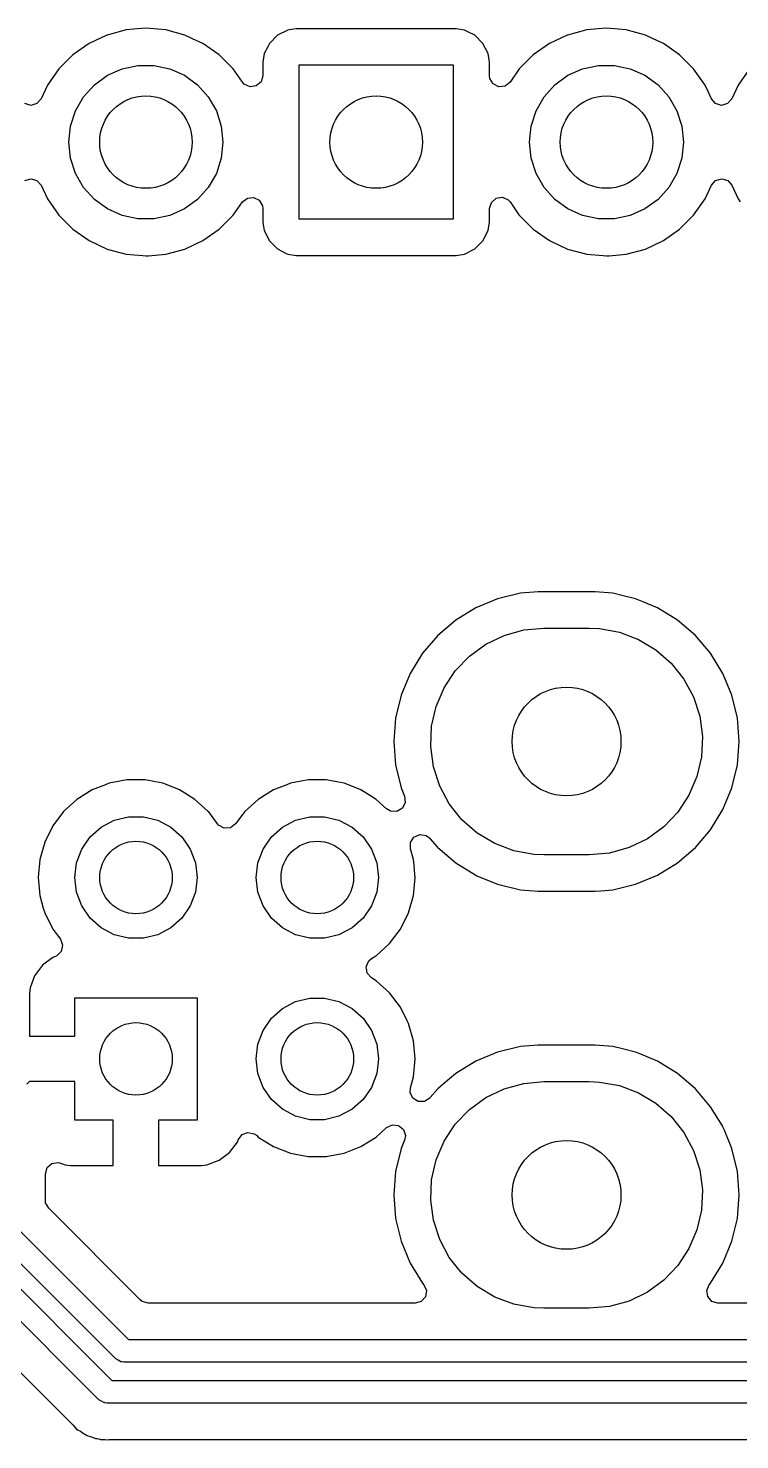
# Model space of a CAD drawing. Extents: x 0.79 to 7.48, y -4.92 to -0.79.
# Drawn here: x 3.654 to 3.963, y -2.843 to -2.23 of the extents above; entities that cross this region are included whole.
import ezdxf

# ---------------------------------------------------------------- set-up
doc = ezdxf.new("R2010")
doc.units = 0
doc.header["$MEASUREMENT"] = 0
doc.layers.add('BLACK', color=7, linetype='CONTINUOUS')

msp = doc.modelspace()

# ---------------------------------------------------------------- linework, layer by layer
at = {"layer": 'BLACK', "linetype": 'CONTINUOUS'}
for p, q in [((3.69654, -2.23046), (3.68822, -2.23269)), ((3.70146, -2.23003), (3.69654, -2.23046)), ((3.69654, -2.23046), (3.69654, -2.23046)), ((3.70512, -2.22971), (3.70146, -2.23003)), ((3.7137, -2.23046), (3.70512, -2.22971)), ((3.70512, -2.22971), (3.70512, -2.22971)), ((3.72202, -2.23269), (3.7137, -2.23046)), ((3.76672, -2.23049), (3.76227, -2.23275)), ((3.76728, -2.2304), (3.76672, -2.23049)), ((3.77041, -2.2299), (3.76728, -2.2304)), ((3.83982, -2.2299), (3.77041, -2.2299)), ((3.84352, -2.23049), (3.83982, -2.2299)), ((3.84494, -2.23121), (3.84352, -2.23049)), ((3.89654, -2.23046), (3.88822, -2.23269)), ((3.90146, -2.23003), (3.89654, -2.23046)), ((3.89654, -2.23046), (3.89654, -2.23046)), ((3.90512, -2.22971), (3.90146, -2.23003)), ((3.9137, -2.23046), (3.90512, -2.22971)), ((3.90512, -2.22971), (3.90512, -2.22971)), ((3.92202, -2.23269), (3.9137, -2.23046)), ((3.68041, -2.23633), (3.67335, -2.24128)), ((3.68809, -2.23275), (3.68041, -2.23633)), ((3.68041, -2.23633), (3.68041, -2.23633)), ((3.68822, -2.23269), (3.68809, -2.23275)), ((3.68822, -2.23269), (3.68822, -2.23269)), ((3.68822, -2.23269), (3.68822, -2.23269)), ((3.72537, -2.23425), (3.72202, -2.23269)), ((3.72202, -2.23269), (3.72202, -2.23269)), ((3.72202, -2.23269), (3.72202, -2.23269)), ((3.72983, -2.23633), (3.72537, -2.23425)), ((3.73688, -2.24128), (3.72983, -2.23633)), ((3.72983, -2.23633), (3.72983, -2.23633)), ((3.72983, -2.23633), (3.72983, -2.23633)), ((3.75874, -2.23629), (3.75798, -2.23777)), ((3.76227, -2.23275), (3.75874, -2.23629)), ((3.75874, -2.23629), (3.75874, -2.23629)), ((3.75874, -2.23629), (3.75874, -2.23629)), ((3.76227, -2.23275), (3.76227, -2.23275)), ((3.76227, -2.23275), (3.76227, -2.23275)), ((3.76227, -2.23275), (3.76227, -2.23275)), ((3.84797, -2.23275), (3.84494, -2.23121)), ((3.8515, -2.23629), (3.84797, -2.23275)), ((3.84797, -2.23275), (3.84797, -2.23275)), ((3.84797, -2.23275), (3.84797, -2.23275)), ((3.85377, -2.24074), (3.8515, -2.23629)), ((3.8515, -2.23629), (3.8515, -2.23629)), ((3.8515, -2.23629), (3.8515, -2.23629)), ((3.88041, -2.23633), (3.87335, -2.24128)), ((3.88809, -2.23275), (3.88041, -2.23633)), ((3.88041, -2.23633), (3.88041, -2.23633)), ((3.88822, -2.23269), (3.88809, -2.23275)), ((3.88822, -2.23269), (3.88822, -2.23269)), ((3.88822, -2.23269), (3.88822, -2.23269)), ((3.92537, -2.23425), (3.92202, -2.23269)), ((3.92202, -2.23269), (3.92202, -2.23269)), ((3.92202, -2.23269), (3.92202, -2.23269)), ((3.92983, -2.23633), (3.92537, -2.23425)), ((3.93688, -2.24128), (3.92983, -2.23633)), ((3.92983, -2.23633), (3.92983, -2.23633)), ((3.92983, -2.23633), (3.92983, -2.23633)), ((3.67335, -2.24128), (3.66726, -2.24737)), ((3.74004, -2.24443), (3.73688, -2.24128)), ((3.75647, -2.24074), (3.75589, -2.24443)), ((3.75798, -2.23777), (3.75647, -2.24074)), ((3.85435, -2.24443), (3.85377, -2.24074)), ((3.87335, -2.24128), (3.86726, -2.24737)), ((3.94004, -2.24443), (3.93688, -2.24128)), ((3.66726, -2.24737), (3.66232, -2.25442)), ((3.68839, -2.25015), (3.69478, -2.24731)), ((3.69478, -2.24731), (3.70162, -2.24585)), ((3.70162, -2.24585), (3.70862, -2.24585)), ((3.70862, -2.24585), (3.71546, -2.24731)), ((3.71546, -2.24731), (3.72185, -2.25015)), ((3.74298, -2.24737), (3.74004, -2.24443)), ((3.747, -2.25312), (3.74298, -2.24737)), ((3.75589, -2.24443), (3.75589, -2.25032)), ((3.77165, -2.3126), (3.77165, -2.24567)), ((3.77165, -2.24567), (3.83858, -2.24567)), ((3.83858, -2.24567), (3.83858, -2.3126)), ((3.85435, -2.25032), (3.85435, -2.24443)), ((3.85435, -2.24443), (3.85435, -2.24443)), ((3.86726, -2.24737), (3.86323, -2.25312)), ((3.88839, -2.25015), (3.89478, -2.24731)), ((3.89478, -2.24731), (3.90162, -2.24585)), ((3.90162, -2.24585), (3.90862, -2.24585)), ((3.90862, -2.24585), (3.91546, -2.24731)), ((3.91546, -2.24731), (3.92185, -2.25015)), ((3.94298, -2.24737), (3.94004, -2.24443)), ((3.94792, -2.25442), (3.94298, -2.24737)), ((3.96726, -2.24737), (3.96232, -2.25442)), ((3.66232, -2.25442), (3.65954, -2.26038)), ((3.66232, -2.25442), (3.66232, -2.25442)), ((3.67804, -2.25946), (3.68273, -2.25426)), ((3.68273, -2.25426), (3.68839, -2.25015)), ((3.72185, -2.25015), (3.72751, -2.25426)), ((3.72751, -2.25426), (3.73219, -2.25946)), ((3.74781, -2.25401), (3.747, -2.25312)), ((3.75031, -2.25515), (3.74781, -2.25401)), ((3.75303, -2.25476), (3.75031, -2.25515)), ((3.75511, -2.25296), (3.75303, -2.25476)), ((3.75589, -2.25032), (3.75511, -2.25296)), ((3.8545, -2.25151), (3.85435, -2.25032)), ((3.85589, -2.25388), (3.8545, -2.25151)), ((3.85835, -2.25512), (3.85589, -2.25388)), ((3.86108, -2.25484), (3.85835, -2.25512)), ((3.86323, -2.25312), (3.86108, -2.25484)), ((3.87804, -2.25946), (3.88273, -2.25426)), ((3.88273, -2.25426), (3.88839, -2.25015)), ((3.92185, -2.25015), (3.92751, -2.25426)), ((3.92751, -2.25426), (3.93219, -2.25946)), ((3.94923, -2.25724), (3.94792, -2.25442)), ((3.94792, -2.25442), (3.94792, -2.25442)), ((3.94792, -2.25442), (3.94792, -2.25442)), ((3.96232, -2.25442), (3.95954, -2.26038)), ((3.96232, -2.25442), (3.96232, -2.25442)), ((3.65954, -2.26038), (3.65772, -2.26244)), ((3.67455, -2.26552), (3.67804, -2.25946)), ((3.73219, -2.25946), (3.73569, -2.26552)), ((3.87455, -2.26552), (3.87804, -2.25946)), ((3.93219, -2.25946), (3.93569, -2.26552)), ((3.95069, -2.26038), (3.94923, -2.25724)), ((3.95245, -2.2624), (3.95069, -2.26038)), ((3.95954, -2.26038), (3.95772, -2.26244)), ((3.65508, -2.2632), (3.65245, -2.2624)), ((3.65772, -2.26244), (3.65508, -2.2632)), ((3.67238, -2.27218), (3.67455, -2.26552)), ((3.73569, -2.26552), (3.73785, -2.27218)), ((3.87238, -2.27218), (3.87455, -2.26552)), ((3.93569, -2.26552), (3.93785, -2.27218)), ((3.95508, -2.2632), (3.95245, -2.2624)), ((3.95772, -2.26244), (3.95508, -2.2632)), ((3.67165, -2.27913), (3.67238, -2.27218)), ((3.73785, -2.27218), (3.73858, -2.27913)), ((3.87165, -2.27913), (3.87238, -2.27218)), ((3.93785, -2.27218), (3.93858, -2.27913)), ((3.67238, -2.28609), (3.67165, -2.27913)), ((3.73858, -2.27913), (3.73785, -2.28609)), ((3.87238, -2.28609), (3.87165, -2.27913)), ((3.93858, -2.27913), (3.93785, -2.28609)), ((3.67455, -2.29275), (3.67238, -2.28609)), ((3.73785, -2.28609), (3.73569, -2.29275)), ((3.87455, -2.29275), (3.87238, -2.28609)), ((3.93785, -2.28609), (3.93569, -2.29275)), ((3.65251, -2.29583), (3.65516, -2.29507)), ((3.65516, -2.29507), (3.65779, -2.29587)), ((3.65779, -2.29587), (3.65954, -2.29789)), ((3.65954, -2.29789), (3.66232, -2.30384)), ((3.67804, -2.2988), (3.67455, -2.29275)), ((3.73569, -2.29275), (3.73219, -2.2988)), ((3.87804, -2.2988), (3.87455, -2.29275)), ((3.93569, -2.29275), (3.93219, -2.2988)), ((3.94792, -2.30384), (3.95069, -2.29789)), ((3.95069, -2.29789), (3.95251, -2.29583)), ((3.95251, -2.29583), (3.95516, -2.29507)), ((3.95516, -2.29507), (3.95779, -2.29587)), ((3.95779, -2.29587), (3.95954, -2.29789)), ((3.95954, -2.29789), (3.96232, -2.30384)), ((3.66232, -2.30384), (3.66726, -2.3109)), ((3.68273, -2.304), (3.67804, -2.2988)), ((3.68839, -2.30812), (3.68273, -2.304)), ((3.72751, -2.304), (3.72185, -2.30812)), ((3.73219, -2.2988), (3.72751, -2.304)), ((3.74701, -2.30515), (3.74915, -2.30343)), ((3.74915, -2.30343), (3.75189, -2.30315)), ((3.75189, -2.30315), (3.75434, -2.30439)), ((3.85513, -2.30531), (3.8572, -2.30351)), ((3.8572, -2.30351), (3.85993, -2.30312)), ((3.85993, -2.30312), (3.86243, -2.30426)), ((3.88273, -2.304), (3.87804, -2.2988)), ((3.88839, -2.30812), (3.88273, -2.304)), ((3.92751, -2.304), (3.92185, -2.30812)), ((3.93219, -2.2988), (3.92751, -2.304)), ((3.94298, -2.3109), (3.94792, -2.30384)), ((3.96232, -2.30384), (3.96323, -2.30515)), ((3.69478, -2.31096), (3.68839, -2.30812)), ((3.72185, -2.30812), (3.71546, -2.31096)), ((3.74298, -2.3109), (3.74701, -2.30515)), ((3.75434, -2.30439), (3.75574, -2.30676)), ((3.75574, -2.30676), (3.75589, -2.30795)), ((3.75589, -2.30795), (3.75589, -2.31384)), ((3.85435, -2.30795), (3.85513, -2.30531)), ((3.85435, -2.31384), (3.85435, -2.30795)), ((3.86243, -2.30426), (3.86323, -2.30515)), ((3.86323, -2.30515), (3.86712, -2.31071)), ((3.89478, -2.31096), (3.88839, -2.30812)), ((3.92185, -2.30812), (3.91546, -2.31096)), ((3.66726, -2.3109), (3.67335, -2.31699)), ((3.70162, -2.31242), (3.69478, -2.31096)), ((3.70862, -2.31242), (3.70162, -2.31242)), ((3.71546, -2.31096), (3.70862, -2.31242)), ((3.73688, -2.31699), (3.74298, -2.3109)), ((3.75589, -2.31384), (3.75606, -2.31493)), ((3.75606, -2.31493), (3.75647, -2.31753)), ((3.83858, -2.3126), (3.77165, -2.3126)), ((3.85377, -2.31753), (3.85435, -2.31384)), ((3.85435, -2.31384), (3.85435, -2.31384)), ((3.86712, -2.31071), (3.86726, -2.3109)), ((3.86726, -2.3109), (3.87335, -2.31699)), ((3.90162, -2.31242), (3.89478, -2.31096)), ((3.90862, -2.31242), (3.90162, -2.31242)), ((3.91546, -2.31096), (3.90862, -2.31242)), ((3.93688, -2.31699), (3.94298, -2.3109)), ((3.67335, -2.31699), (3.68041, -2.32193)), ((3.68041, -2.32193), (3.68822, -2.32557)), ((3.72202, -2.32557), (3.72983, -2.32193)), ((3.72983, -2.32193), (3.73688, -2.31699)), ((3.75647, -2.31753), (3.75874, -2.32198)), ((3.75874, -2.32198), (3.75874, -2.32198)), ((3.75874, -2.32198), (3.75874, -2.32198)), ((3.75874, -2.32198), (3.76227, -2.32551)), ((3.84797, -2.32551), (3.8515, -2.32198)), ((3.8515, -2.32198), (3.85377, -2.31753)), ((3.85377, -2.31753), (3.85377, -2.31753)), ((3.85377, -2.31753), (3.85377, -2.31753)), ((3.87335, -2.31699), (3.88041, -2.32193)), ((3.88041, -2.32193), (3.88822, -2.32557)), ((3.92202, -2.32557), (3.92983, -2.32193)), ((3.92983, -2.32193), (3.93688, -2.31699)), ((3.68822, -2.32557), (3.69654, -2.3278)), ((3.69654, -2.3278), (3.70374, -2.32843)), ((3.70374, -2.32843), (3.70512, -2.32855)), ((3.70512, -2.32855), (3.70623, -2.32846)), ((3.70512, -2.32855), (3.70512, -2.32855)), ((3.70512, -2.32855), (3.70512, -2.32855)), ((3.70623, -2.32846), (3.7137, -2.3278)), ((3.7137, -2.3278), (3.72202, -2.32557)), ((3.76227, -2.32551), (3.76227, -2.32551)), ((3.76227, -2.32551), (3.76227, -2.32551)), ((3.76227, -2.32551), (3.76606, -2.32745)), ((3.76606, -2.32745), (3.76672, -2.32778)), ((3.76672, -2.32778), (3.77041, -2.32837)), ((3.77041, -2.32837), (3.77041, -2.32837)), ((3.77041, -2.32837), (3.83982, -2.32837)), ((3.83982, -2.32837), (3.84352, -2.32778)), ((3.84352, -2.32778), (3.84797, -2.32551)), ((3.88822, -2.32557), (3.89654, -2.3278)), ((3.89654, -2.3278), (3.90374, -2.32843)), ((3.90374, -2.32843), (3.90512, -2.32855)), ((3.90512, -2.32855), (3.90623, -2.32846)), ((3.90512, -2.32855), (3.90512, -2.32855)), ((3.90512, -2.32855), (3.90512, -2.32855)), ((3.90623, -2.32846), (3.9137, -2.3278)), ((3.9137, -2.3278), (3.92202, -2.32557)), ((3.86776, -2.47499), (3.85781, -2.47738)), ((3.8754, -2.47439), (3.86776, -2.47499)), ((3.90019, -2.47439), (3.8754, -2.47439)), ((3.8754, -2.47439), (3.8754, -2.47439)), ((3.90783, -2.47499), (3.90019, -2.47439)), ((3.90019, -2.47439), (3.90019, -2.47439)), ((3.91236, -2.47608), (3.90783, -2.47499)), ((3.90783, -2.47499), (3.90783, -2.47499)), ((3.90783, -2.47499), (3.90783, -2.47499)), ((3.84836, -2.48129), (3.83964, -2.48664)), ((3.85781, -2.47738), (3.84836, -2.48129)), ((3.91778, -2.47738), (3.91236, -2.47608)), ((3.92069, -2.47859), (3.91778, -2.47738)), ((3.91778, -2.47738), (3.91778, -2.47738)), ((3.92723, -2.48129), (3.92069, -2.47859)), ((3.93595, -2.48664), (3.92723, -2.48129)), ((3.92723, -2.48129), (3.92723, -2.48129)), ((3.92723, -2.48129), (3.92723, -2.48129)), ((3.83964, -2.48664), (3.83186, -2.49328)), ((3.94373, -2.49328), (3.93595, -2.48664)), ((3.83186, -2.49328), (3.82522, -2.50106)), ((3.85271, -2.49712), (3.86066, -2.4933)), ((3.86066, -2.4933), (3.86917, -2.49095)), ((3.86917, -2.49095), (3.87795, -2.49016)), ((3.87795, -2.49016), (3.89764, -2.49016)), ((3.89764, -2.49016), (3.90205, -2.49036)), ((3.90205, -2.49036), (3.91073, -2.49193)), ((3.91073, -2.49193), (3.91899, -2.49503)), ((3.95037, -2.50106), (3.94373, -2.49328)), ((3.84557, -2.50231), (3.85271, -2.49712)), ((3.91899, -2.49503), (3.92656, -2.49956)), ((3.92656, -2.49956), (3.93321, -2.50536)), ((3.82522, -2.50106), (3.81988, -2.50978)), ((3.83948, -2.50869), (3.84557, -2.50231)), ((3.93321, -2.50536), (3.93871, -2.51226)), ((3.95571, -2.50978), (3.95037, -2.50106)), ((3.81988, -2.50978), (3.81596, -2.51923)), ((3.83462, -2.51605), (3.83948, -2.50869)), ((3.93871, -2.51226), (3.94289, -2.52003)), ((3.95963, -2.51923), (3.95571, -2.50978)), ((3.83115, -2.52416), (3.83462, -2.51605)), ((3.81596, -2.51923), (3.81357, -2.52917)), ((3.82919, -2.53276), (3.83115, -2.52416)), ((3.94289, -2.52003), (3.94562, -2.52842)), ((3.96202, -2.52917), (3.95963, -2.51923)), ((3.81357, -2.52917), (3.81277, -2.53937)), ((3.94562, -2.52842), (3.9468, -2.53716)), ((3.96282, -2.53937), (3.96202, -2.52917)), ((3.82879, -2.54158), (3.82919, -2.53276)), ((3.81277, -2.53937), (3.81357, -2.54957)), ((3.82997, -2.55032), (3.82879, -2.54158)), ((3.9468, -2.53716), (3.9464, -2.54598)), ((3.96202, -2.54957), (3.96282, -2.53937)), ((3.9464, -2.54598), (3.94444, -2.55458)), ((3.81357, -2.54957), (3.81596, -2.55951)), ((3.8327, -2.55871), (3.82997, -2.55032)), ((3.94444, -2.55458), (3.94097, -2.56269)), ((3.95963, -2.55951), (3.96202, -2.54957)), ((3.68183, -2.56036), (3.67516, -2.56449)), ((3.68759, -2.55813), (3.68183, -2.56036)), ((3.68183, -2.56036), (3.68183, -2.56036)), ((3.68915, -2.55752), (3.68759, -2.55813)), ((3.69379, -2.55666), (3.68915, -2.55752)), ((3.68915, -2.55752), (3.68915, -2.55752)), ((3.68915, -2.55752), (3.68915, -2.55752)), ((3.69686, -2.55608), (3.69379, -2.55666)), ((3.70471, -2.55608), (3.69686, -2.55608)), ((3.70932, -2.55694), (3.70471, -2.55608)), ((3.71242, -2.55752), (3.70932, -2.55694)), ((3.71651, -2.55911), (3.71242, -2.55752)), ((3.71242, -2.55752), (3.71242, -2.55752)), ((3.71974, -2.56036), (3.71651, -2.55911)), ((3.72322, -2.56251), (3.71974, -2.56036)), ((3.71974, -2.56036), (3.71974, -2.56036)), ((3.76057, -2.56036), (3.7539, -2.56449)), ((3.76633, -2.55813), (3.76057, -2.56036)), ((3.76057, -2.56036), (3.76057, -2.56036)), ((3.76789, -2.55752), (3.76633, -2.55813)), ((3.77253, -2.55666), (3.76789, -2.55752)), ((3.76789, -2.55752), (3.76789, -2.55752)), ((3.76789, -2.55752), (3.76789, -2.55752)), ((3.7756, -2.55608), (3.77253, -2.55666)), ((3.78345, -2.55608), (3.7756, -2.55608)), ((3.78806, -2.55694), (3.78345, -2.55608)), ((3.79116, -2.55752), (3.78806, -2.55694)), ((3.79525, -2.55911), (3.79116, -2.55752)), ((3.79116, -2.55752), (3.79116, -2.55752)), ((3.79848, -2.56036), (3.79525, -2.55911)), ((3.80196, -2.56251), (3.79848, -2.56036)), ((3.79848, -2.56036), (3.79848, -2.56036)), ((3.81596, -2.55951), (3.81596, -2.55951)), ((3.81596, -2.55951), (3.81746, -2.56312)), ((3.83688, -2.56648), (3.8327, -2.55871)), ((3.95571, -2.56896), (3.95963, -2.55951)), ((3.67516, -2.56449), (3.66936, -2.56978)), ((3.72641, -2.56449), (3.72322, -2.56251)), ((3.73215, -2.56972), (3.72641, -2.56449)), ((3.72641, -2.56449), (3.72641, -2.56449)), ((3.7539, -2.56449), (3.7481, -2.56978)), ((3.80515, -2.56449), (3.80196, -2.56251)), ((3.80966, -2.56859), (3.80515, -2.56449)), ((3.80515, -2.56449), (3.80515, -2.56449)), ((3.81775, -2.56585), (3.81652, -2.56831)), ((3.81746, -2.56312), (3.81775, -2.56585)), ((3.84238, -2.57338), (3.83688, -2.56648)), ((3.94097, -2.56269), (3.93611, -2.57005)), ((3.66936, -2.56978), (3.66463, -2.57604)), ((3.68569, -2.57655), (3.69136, -2.57358)), ((3.69136, -2.57358), (3.69758, -2.57204)), ((3.69758, -2.57204), (3.70399, -2.57204)), ((3.70399, -2.57204), (3.71021, -2.57358)), ((3.71021, -2.57358), (3.71588, -2.57655)), ((3.73221, -2.56978), (3.73215, -2.56972)), ((3.73236, -2.56997), (3.73221, -2.56978)), ((3.73626, -2.57514), (3.73236, -2.56997)), ((3.7481, -2.56978), (3.74405, -2.57514)), ((3.76443, -2.57655), (3.7701, -2.57358)), ((3.7701, -2.57358), (3.77632, -2.57204)), ((3.77632, -2.57204), (3.78273, -2.57204)), ((3.78273, -2.57204), (3.78895, -2.57358)), ((3.78895, -2.57358), (3.79462, -2.57655)), ((3.8114, -2.56962), (3.80966, -2.56859)), ((3.81415, -2.56972), (3.8114, -2.56962)), ((3.81652, -2.56831), (3.81415, -2.56972)), ((3.84903, -2.57918), (3.84238, -2.57338)), ((3.93611, -2.57005), (3.93002, -2.57643)), ((3.95037, -2.57768), (3.95571, -2.56896)), ((3.66463, -2.57604), (3.66114, -2.58306)), ((3.66463, -2.57604), (3.66463, -2.57604)), ((3.6809, -2.5808), (3.68569, -2.57655)), ((3.71588, -2.57655), (3.72068, -2.5808)), ((3.73669, -2.57563), (3.73626, -2.57514)), ((3.7391, -2.57696), (3.73669, -2.57563)), ((3.74184, -2.57678), (3.7391, -2.57696)), ((3.74405, -2.57514), (3.74184, -2.57678)), ((3.75964, -2.5808), (3.76443, -2.57655)), ((3.79462, -2.57655), (3.79942, -2.5808)), ((3.82152, -2.58086), (3.82403, -2.57974)), ((3.82403, -2.57974), (3.82675, -2.58015)), ((3.8566, -2.58371), (3.84903, -2.57918)), ((3.93002, -2.57643), (3.92288, -2.58162)), ((3.94373, -2.58546), (3.95037, -2.57768)), ((3.66114, -2.58306), (3.65899, -2.59061)), ((3.67726, -2.58608), (3.6809, -2.5808)), ((3.72068, -2.5808), (3.72432, -2.58608)), ((3.756, -2.58608), (3.75964, -2.5808)), ((3.79942, -2.5808), (3.80306, -2.58608)), ((3.81999, -2.58591), (3.82001, -2.58316)), ((3.82133, -2.59061), (3.81999, -2.58591)), ((3.82001, -2.58316), (3.82152, -2.58086)), ((3.82675, -2.58015), (3.8284, -2.5814)), ((3.8284, -2.5814), (3.82848, -2.5815)), ((3.82848, -2.5815), (3.83157, -2.58512)), ((3.83157, -2.58512), (3.83186, -2.58546)), ((3.83186, -2.58546), (3.83964, -2.5921)), ((3.86486, -2.58681), (3.8566, -2.58371)), ((3.91493, -2.58544), (3.90643, -2.58779)), ((3.92288, -2.58162), (3.91493, -2.58544)), ((3.93595, -2.5921), (3.94373, -2.58546)), ((3.65899, -2.59061), (3.65826, -2.59843)), ((3.67421, -2.59843), (3.67498, -2.59207)), ((3.67498, -2.59207), (3.67726, -2.58608)), ((3.72432, -2.58608), (3.72659, -2.59207)), ((3.72659, -2.59207), (3.72736, -2.59843)), ((3.75295, -2.59843), (3.75372, -2.59207)), ((3.75372, -2.59207), (3.756, -2.58608)), ((3.80306, -2.58608), (3.80533, -2.59207)), ((3.80533, -2.59207), (3.8061, -2.59843)), ((3.82156, -2.59313), (3.82133, -2.59061)), ((3.83964, -2.5921), (3.84836, -2.59745)), ((3.87354, -2.58838), (3.86486, -2.58681)), ((3.87795, -2.58858), (3.87354, -2.58838)), ((3.89764, -2.58858), (3.87795, -2.58858)), ((3.90643, -2.58779), (3.89764, -2.58858)), ((3.92723, -2.59745), (3.93595, -2.5921)), ((3.82193, -2.59715), (3.82156, -2.59313)), ((3.82205, -2.59843), (3.82193, -2.59715)), ((3.84836, -2.59745), (3.84836, -2.59745)), ((3.84836, -2.59745), (3.84836, -2.59745)), ((3.84836, -2.59745), (3.84882, -2.59764)), ((3.84882, -2.59764), (3.85781, -2.60136)), ((3.91778, -2.60136), (3.92723, -2.59745)), ((3.65826, -2.59843), (3.65826, -2.59843)), ((3.65826, -2.59843), (3.65899, -2.60624)), ((3.67498, -2.60478), (3.67421, -2.59843)), ((3.72736, -2.59843), (3.72659, -2.60478)), ((3.75372, -2.60478), (3.75295, -2.59843)), ((3.8061, -2.59843), (3.80533, -2.60478)), ((3.82133, -2.60624), (3.82205, -2.59843)), ((3.85781, -2.60136), (3.86776, -2.60375)), ((3.86776, -2.60375), (3.87158, -2.60405)), ((3.87158, -2.60405), (3.8754, -2.60435)), ((3.8754, -2.60435), (3.8754, -2.60435)), ((3.8754, -2.60435), (3.90019, -2.60435)), ((3.90019, -2.60435), (3.90274, -2.60415)), ((3.90274, -2.60415), (3.90783, -2.60375)), ((3.90783, -2.60375), (3.91778, -2.60136)), ((3.65899, -2.60624), (3.65899, -2.60624)), ((3.65899, -2.60624), (3.65899, -2.60624)), ((3.65899, -2.60624), (3.66054, -2.61171)), ((3.67726, -2.61078), (3.67498, -2.60478)), ((3.72659, -2.60478), (3.72432, -2.61078)), ((3.756, -2.61078), (3.75372, -2.60478)), ((3.80533, -2.60478), (3.80306, -2.61078)), ((3.81918, -2.61379), (3.82133, -2.60624)), ((3.66054, -2.61171), (3.66114, -2.61379)), ((3.66114, -2.61379), (3.66463, -2.62081)), ((3.6809, -2.61605), (3.67726, -2.61078)), ((3.68569, -2.6203), (3.6809, -2.61605)), ((3.72068, -2.61605), (3.71588, -2.6203)), ((3.72432, -2.61078), (3.72068, -2.61605)), ((3.75964, -2.61605), (3.756, -2.61078)), ((3.76443, -2.6203), (3.75964, -2.61605)), ((3.79942, -2.61605), (3.79462, -2.6203)), ((3.80306, -2.61078), (3.79942, -2.61605)), ((3.81568, -2.62081), (3.81918, -2.61379)), ((3.66463, -2.62081), (3.66463, -2.62081)), ((3.66463, -2.62081), (3.66796, -2.62521)), ((3.69136, -2.62327), (3.68569, -2.6203)), ((3.71588, -2.6203), (3.71021, -2.62327)), ((3.7701, -2.62327), (3.76443, -2.6203)), ((3.79462, -2.6203), (3.78895, -2.62327)), ((3.81095, -2.62707), (3.81568, -2.62081)), ((3.66796, -2.62521), (3.66893, -2.62779)), ((3.66893, -2.62779), (3.66836, -2.63048)), ((3.69758, -2.62481), (3.69136, -2.62327)), ((3.70399, -2.62481), (3.69758, -2.62481)), ((3.71021, -2.62327), (3.70399, -2.62481)), ((3.77632, -2.62481), (3.7701, -2.62327)), ((3.78273, -2.62481), (3.77632, -2.62481)), ((3.78895, -2.62327), (3.78273, -2.62481)), ((3.80515, -2.63236), (3.81095, -2.62707)), ((3.66468, -2.63314), (3.66015, -2.63653)), ((3.66577, -2.63273), (3.66468, -2.63314)), ((3.66468, -2.63314), (3.66468, -2.63314)), ((3.66642, -2.63243), (3.66577, -2.63273)), ((3.66836, -2.63048), (3.66642, -2.63243)), ((3.80081, -2.63718), (3.80191, -2.63466)), ((3.80191, -2.63466), (3.80308, -2.63364)), ((3.80308, -2.63364), (3.80499, -2.63246)), ((3.80499, -2.63246), (3.80515, -2.63236)), ((3.65676, -2.64106), (3.65478, -2.64636)), ((3.66015, -2.63653), (3.65676, -2.64106)), ((3.65676, -2.64106), (3.65676, -2.64106)), ((3.66015, -2.63653), (3.66015, -2.63653)), ((3.8009, -2.6378), (3.80081, -2.63718)), ((3.80124, -2.6399), (3.8009, -2.6378)), ((3.80308, -2.64195), (3.80124, -2.6399)), ((3.65478, -2.64636), (3.65453, -2.64871)), ((3.65478, -2.64636), (3.65478, -2.64636)), ((3.80515, -2.64323), (3.80308, -2.64195)), ((3.81095, -2.64852), (3.80515, -2.64323)), ((3.80515, -2.64323), (3.80515, -2.64323)), ((3.65453, -2.64871), (3.65453, -2.66732)), ((3.67421, -2.66732), (3.67421, -2.65059)), ((3.67421, -2.65059), (3.72736, -2.65059)), ((3.72736, -2.65059), (3.72736, -2.70374)), ((3.76443, -2.65529), (3.7701, -2.65232)), ((3.7701, -2.65232), (3.77632, -2.65078)), ((3.77632, -2.65078), (3.78273, -2.65078)), ((3.78273, -2.65078), (3.78895, -2.65232)), ((3.78895, -2.65232), (3.79462, -2.65529)), ((3.81568, -2.65478), (3.81095, -2.64852)), ((3.756, -2.66482), (3.75964, -2.65954)), ((3.75964, -2.65954), (3.76443, -2.65529)), ((3.79462, -2.65529), (3.79942, -2.65954)), ((3.79942, -2.65954), (3.80306, -2.66482)), ((3.81872, -2.66088), (3.81568, -2.65478)), ((3.81568, -2.65478), (3.81568, -2.65478)), ((3.75372, -2.67081), (3.756, -2.66482)), ((3.80306, -2.66482), (3.80533, -2.67081)), ((3.81918, -2.6618), (3.81872, -2.66088)), ((3.82133, -2.66935), (3.81918, -2.6618)), ((3.65453, -2.66732), (3.67421, -2.66732)), ((3.75295, -2.67717), (3.75372, -2.67081)), ((3.80533, -2.67081), (3.8061, -2.67717)), ((3.82205, -2.67717), (3.82133, -2.66935)), ((3.86776, -2.67184), (3.85781, -2.67423)), ((3.8754, -2.67124), (3.86776, -2.67184)), ((3.90019, -2.67124), (3.8754, -2.67124)), ((3.8754, -2.67124), (3.8754, -2.67124)), ((3.90783, -2.67184), (3.90019, -2.67124)), ((3.90019, -2.67124), (3.90019, -2.67124)), ((3.91212, -2.67287), (3.90783, -2.67184)), ((3.90783, -2.67184), (3.90783, -2.67184)), ((3.90783, -2.67184), (3.90783, -2.67184)), ((3.75372, -2.68353), (3.75295, -2.67717)), ((3.8061, -2.67717), (3.80533, -2.68353)), ((3.82133, -2.68498), (3.82205, -2.67717)), ((3.85781, -2.67423), (3.84836, -2.67814)), ((3.91778, -2.67423), (3.91212, -2.67287)), ((3.91932, -2.67487), (3.91778, -2.67423)), ((3.91778, -2.67423), (3.91778, -2.67423)), ((3.92723, -2.67814), (3.91932, -2.67487)), ((3.756, -2.68952), (3.75372, -2.68353)), ((3.80533, -2.68353), (3.80306, -2.68952)), ((3.83964, -2.68349), (3.83424, -2.6881)), ((3.84836, -2.67814), (3.83964, -2.68349)), ((3.93595, -2.68349), (3.92723, -2.67814)), ((3.92723, -2.67814), (3.92723, -2.67814)), ((3.92723, -2.67814), (3.92723, -2.67814)), ((3.94373, -2.69013), (3.93595, -2.68349)), ((3.65453, -2.68701), (3.65344, -2.6881)), ((3.67421, -2.68701), (3.65453, -2.68701)), ((3.67421, -2.70374), (3.67421, -2.68701)), ((3.75964, -2.69479), (3.756, -2.68952)), ((3.80306, -2.68952), (3.79942, -2.69479)), ((3.81986, -2.69175), (3.81999, -2.68968)), ((3.81999, -2.68968), (3.82133, -2.68498)), ((3.83186, -2.69013), (3.82859, -2.69396)), ((3.83424, -2.6881), (3.83186, -2.69013)), ((3.85271, -2.69397), (3.86066, -2.69015)), ((3.86066, -2.69015), (3.86917, -2.6878)), ((3.86917, -2.6878), (3.87795, -2.68701)), ((3.87795, -2.68701), (3.89764, -2.68701)), ((3.89764, -2.68701), (3.90205, -2.68721)), ((3.90205, -2.68721), (3.91073, -2.68878)), ((3.91073, -2.68878), (3.91899, -2.69188)), ((3.95037, -2.69791), (3.94373, -2.69013)), ((3.76443, -2.69904), (3.75964, -2.69479)), ((3.79942, -2.69479), (3.79462, -2.69904)), ((3.82102, -2.69424), (3.81986, -2.69175)), ((3.82334, -2.69571), (3.82102, -2.69424)), ((3.82609, -2.69569), (3.82334, -2.69571)), ((3.8284, -2.69419), (3.82609, -2.69569)), ((3.82859, -2.69396), (3.8284, -2.69419)), ((3.84557, -2.69916), (3.85271, -2.69397)), ((3.91899, -2.69188), (3.92656, -2.69641)), ((3.7701, -2.70201), (3.76443, -2.69904)), ((3.77632, -2.70355), (3.7701, -2.70201)), ((3.78895, -2.70201), (3.78273, -2.70355)), ((3.79462, -2.69904), (3.78895, -2.70201)), ((3.83948, -2.70554), (3.84557, -2.69916)), ((3.92656, -2.69641), (3.93321, -2.70221)), ((3.93321, -2.70221), (3.93871, -2.70911)), ((3.95547, -2.70623), (3.95037, -2.69791)), ((3.69094, -2.70374), (3.67421, -2.70374)), ((3.69094, -2.72343), (3.69094, -2.70374)), ((3.72736, -2.70374), (3.71063, -2.70374)), ((3.71063, -2.70374), (3.71063, -2.72343)), ((3.78273, -2.70355), (3.77632, -2.70355)), ((3.80515, -2.7111), (3.80966, -2.707)), ((3.80966, -2.707), (3.81213, -2.70579)), ((3.81213, -2.70579), (3.81486, -2.70611)), ((3.81486, -2.70611), (3.81698, -2.70786)), ((3.81698, -2.70786), (3.81783, -2.71048)), ((3.83462, -2.7129), (3.83948, -2.70554)), ((3.95571, -2.70663), (3.95547, -2.70623)), ((3.95622, -2.70785), (3.95571, -2.70663)), ((3.95963, -2.71608), (3.95622, -2.70785)), ((3.74142, -2.7178), (3.74482, -2.71327)), ((3.74482, -2.71327), (3.7452, -2.71224)), ((3.74482, -2.71327), (3.74482, -2.71327)), ((3.7452, -2.71224), (3.74685, -2.71004)), ((3.74685, -2.71004), (3.74943, -2.70908)), ((3.74943, -2.70908), (3.75212, -2.70966)), ((3.75212, -2.70966), (3.75306, -2.71034)), ((3.75306, -2.71034), (3.75322, -2.71048)), ((3.75322, -2.71048), (3.7539, -2.7111)), ((3.7539, -2.7111), (3.76057, -2.71523)), ((3.79848, -2.71523), (3.80515, -2.7111)), ((3.81746, -2.71247), (3.81596, -2.71608)), ((3.81783, -2.71048), (3.81746, -2.71247)), ((3.83115, -2.72101), (3.83462, -2.7129)), ((3.93871, -2.70911), (3.94289, -2.71688)), ((3.73689, -2.72119), (3.74142, -2.7178)), ((3.74142, -2.7178), (3.74142, -2.7178)), ((3.76057, -2.71523), (3.76789, -2.71807)), ((3.76789, -2.71807), (3.7756, -2.71951)), ((3.7756, -2.71951), (3.7756, -2.71951)), ((3.7756, -2.71951), (3.78345, -2.71951)), ((3.78345, -2.71951), (3.79116, -2.71807)), ((3.78345, -2.71951), (3.78345, -2.71951)), ((3.79116, -2.71807), (3.79848, -2.71523)), ((3.81596, -2.71608), (3.81357, -2.72602)), ((3.81596, -2.71608), (3.81596, -2.71608)), ((3.94289, -2.71688), (3.94562, -2.72527)), ((3.96202, -2.72602), (3.95963, -2.71608)), ((3.66144, -2.72702), (3.66221, -2.72438)), ((3.66221, -2.72438), (3.66429, -2.72258)), ((3.66429, -2.72258), (3.66701, -2.72218)), ((3.66701, -2.72218), (3.66802, -2.72244)), ((3.66802, -2.72244), (3.66999, -2.72317)), ((3.66999, -2.72317), (3.66999, -2.72317)), ((3.66999, -2.72317), (3.67233, -2.72343)), ((3.67233, -2.72343), (3.67233, -2.72343)), ((3.67233, -2.72343), (3.69094, -2.72343)), ((3.71063, -2.72343), (3.72925, -2.72343)), ((3.72925, -2.72343), (3.73159, -2.72317)), ((3.72925, -2.72343), (3.72925, -2.72343)), ((3.73159, -2.72317), (3.73689, -2.7212)), ((3.73159, -2.72317), (3.73159, -2.72317)), ((3.73689, -2.7212), (3.73689, -2.72119)), ((3.81357, -2.72602), (3.81277, -2.73622)), ((3.82919, -2.72961), (3.83115, -2.72101)), ((3.94562, -2.72527), (3.9468, -2.73401)), ((3.96282, -2.73622), (3.96202, -2.72602)), ((3.66144, -2.73857), (3.66144, -2.72702)), ((3.82879, -2.73843), (3.82919, -2.72961)), ((3.66155, -2.7396), (3.66144, -2.73857)), ((3.81277, -2.73622), (3.81357, -2.74642)), ((3.82997, -2.74717), (3.82879, -2.73843)), ((3.9468, -2.73401), (3.9464, -2.74283)), ((3.96202, -2.74642), (3.96282, -2.73622)), ((3.66287, -2.74202), (3.66155, -2.7396)), ((3.70267, -2.78182), (3.66287, -2.74202)), ((3.9464, -2.74283), (3.94444, -2.75143)), ((3.62184, -2.74835), (3.69023, -2.81673)), ((3.64567, -2.74712), (3.69757, -2.79902)), ((3.81357, -2.74642), (3.81596, -2.75636)), ((3.8327, -2.75556), (3.82997, -2.74717)), ((3.94444, -2.75143), (3.94097, -2.75954)), ((3.95963, -2.75636), (3.96202, -2.74642)), ((3.68471, -2.82513), (3.61488, -2.75531)), ((3.69205, -2.80742), (3.63727, -2.75264)), ((3.81596, -2.75636), (3.81988, -2.76581)), ((3.83688, -2.76333), (3.8327, -2.75556)), ((3.95571, -2.76581), (3.95963, -2.75636)), ((3.84238, -2.77023), (3.83688, -2.76333)), ((3.94097, -2.75954), (3.93611, -2.7669)), ((3.81988, -2.76581), (3.81988, -2.76581)), ((3.81988, -2.76581), (3.81988, -2.76581)), ((3.81988, -2.76581), (3.82522, -2.77453)), ((3.93611, -2.7669), (3.93002, -2.77328)), ((3.95037, -2.77453), (3.95571, -2.76581)), ((3.82522, -2.77453), (3.82579, -2.7752)), ((3.82579, -2.7752), (3.82691, -2.77771)), ((3.84903, -2.77603), (3.84238, -2.77023)), ((3.93002, -2.77328), (3.92288, -2.77847)), ((3.94868, -2.77767), (3.9498, -2.7752)), ((3.9498, -2.7752), (3.95037, -2.77453)), ((3.61413, -2.77685), (3.67331, -2.83603)), ((3.70348, -2.78247), (3.70267, -2.78182)), ((3.8265, -2.78043), (3.82468, -2.78249)), ((3.82691, -2.77771), (3.8265, -2.78043)), ((3.8566, -2.78056), (3.84903, -2.77603)), ((3.86486, -2.78366), (3.8566, -2.78056)), ((3.92288, -2.77847), (3.91493, -2.7823)), ((3.94908, -2.78039), (3.94868, -2.77767)), ((3.95088, -2.78247), (3.94908, -2.78039)), ((3.70612, -2.78325), (3.70348, -2.78247)), ((3.82207, -2.78325), (3.70612, -2.78325)), ((3.82468, -2.78249), (3.82207, -2.78325)), ((3.87354, -2.78523), (3.86486, -2.78366)), ((3.87795, -2.78543), (3.87354, -2.78523)), ((3.89764, -2.78543), (3.87795, -2.78543)), ((3.90643, -2.78464), (3.89764, -2.78543)), ((3.91493, -2.7823), (3.90643, -2.78464)), ((3.95352, -2.78325), (3.95088, -2.78247)), ((4.20358, -2.78325), (3.95352, -2.78325)), ((3.69757, -2.79902), (4.21213, -2.79902)), ((3.69312, -2.808), (3.69205, -2.80742)), ((3.69414, -2.80866), (3.69312, -2.808)), ((3.69439, -2.80869), (3.69414, -2.80866)), ((3.69448, -2.80875), (3.69439, -2.80869)), ((3.69466, -2.80873), (3.69448, -2.80875)), ((3.69553, -2.80886), (3.69466, -2.80873)), ((4.21417, -2.80886), (3.69553, -2.80886)), ((3.69023, -2.81673), (4.21947, -2.81673)), ((3.68578, -2.82572), (3.68471, -2.82513)), ((3.6868, -2.82638), (3.68578, -2.82572)), ((3.68705, -2.82641), (3.6868, -2.82638)), ((3.68714, -2.82646), (3.68705, -2.82641)), ((3.68732, -2.82645), (3.68714, -2.82646)), ((3.68819, -2.82657), (3.68732, -2.82645)), ((4.22151, -2.82657), (3.68819, -2.82657)), ((3.67331, -2.83603), (3.67501, -2.83785)), ((3.67501, -2.83785), (3.67573, -2.83829)), ((3.67573, -2.83829), (3.67643, -2.83871)), ((3.67643, -2.83871), (3.67663, -2.83885)), ((3.67663, -2.83885), (3.67795, -2.83986)), ((3.67795, -2.83986), (3.67856, -2.8401)), ((3.67856, -2.8401), (3.67931, -2.84047)), ((3.67931, -2.84047), (3.67987, -2.84081)), ((3.67987, -2.84081), (3.68147, -2.84126)), ((3.68147, -2.84126), (3.6817, -2.84133)), ((3.6817, -2.84133), (3.68212, -2.8415)), ((3.68212, -2.8415), (3.68324, -2.84194)), ((3.68324, -2.84194), (3.68344, -2.84196)), ((3.68344, -2.84196), (3.6839, -2.84201)), ((3.6839, -2.84201), (3.68471, -2.84217)), ((3.68471, -2.84217), (3.68495, -2.84223)), ((3.68495, -2.84223), (3.68535, -2.84234)), ((3.68535, -2.84234), (3.687, -2.84234)), ((3.687, -2.84234), (3.68725, -2.84236)), ((3.68725, -2.84236), (3.6889, -2.84252)), ((3.6889, -2.84252), (3.68929, -2.84246)), ((3.68929, -2.84246), (3.68955, -2.84241)), ((3.68955, -2.84241), (3.69038, -2.84234)), ((3.69038, -2.84234), (4.22116, -2.84234))]:
    msp.add_line(p, q, dxfattribs=at)
at = {"layer": 'BLACK'}
for centre, radius in [((3.70512, -2.27913), 0.02008), ((3.80512, -2.27913), 0.02008), ((3.90512, -2.27913), 0.02008), ((3.8878, -2.53937), 0.02362), ((3.70079, -2.59843), 0.01575), ((3.77953, -2.59843), 0.01575), ((3.70079, -2.67717), 0.01575), ((3.77953, -2.67717), 0.01575), ((3.8878, -2.73622), 0.02362)]:
    msp.add_circle(centre, radius, dxfattribs=at)

doc.saveas('drawing.dxf')
